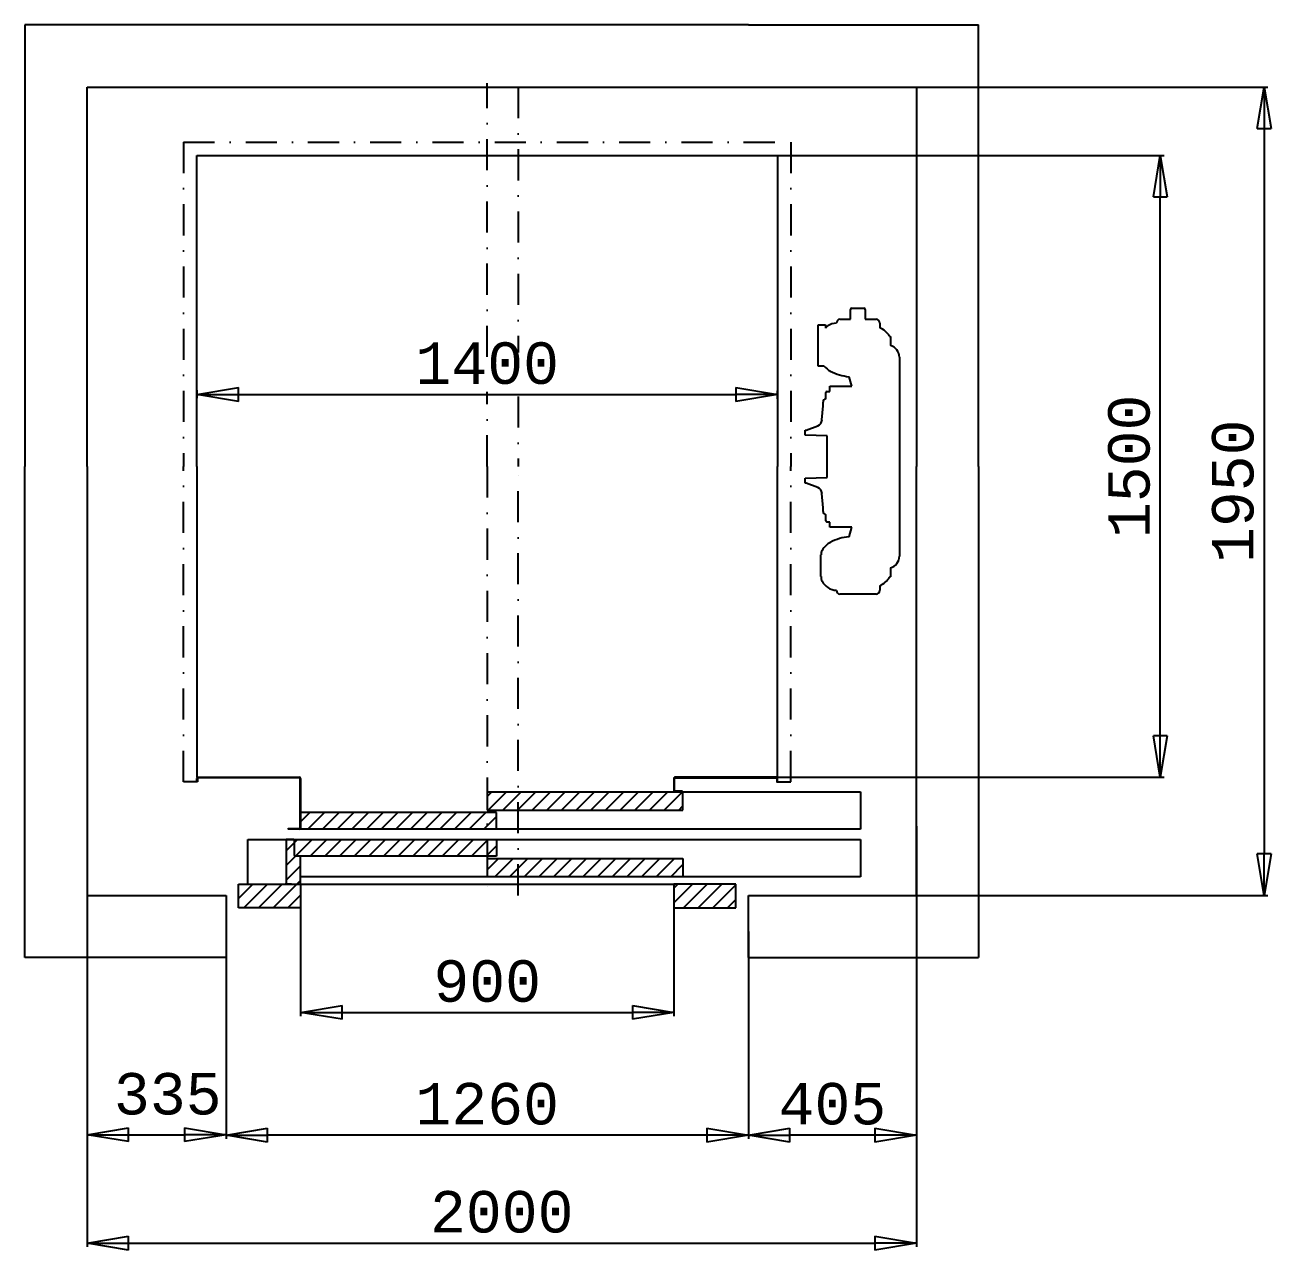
# Model space of a CAD drawing. Extents: x 29716 to 54257, y -8238 to 9896.
# Drawn here: x 42286 to 45291, y 189 to 3144 of the extents above; entities that cross this region are included whole.
import ezdxf

# ---------------------------------------------------------------- set-up
doc = ezdxf.new("R2010")
doc.units = 0
doc.header["$LTSCALE"] = 50
doc.header["$MEASUREMENT"] = 0
doc.linetypes.add('DASHDOT', pattern=[1, 0.5, -0.25, 0, -0.25])
doc.layers.get('0').update_dxf_attribs({"linetype": 'CONTINUOUS'})
doc.layers.get('Defpoints').update_dxf_attribs({"linetype": 'CONTINUOUS'})
for name, color, linetype in [('CONT_35', 250, 'CONTINUOUS'), ('CONT_70', 5, 'CONTINUOUS'), ('DASHD_35', 40, 'DASHDOT'), ('DIM', 7, 'CONTINUOUS'), ('HATCH_35', 6, 'CONTINUOUS')]:
    doc.layers.add(name, color=color, linetype=linetype)
doc.styles.get("Standard").update_dxf_attribs({"font": 'monotxt'})
doc.dimstyles.get("Standard").update_dxf_attribs({"dimscale": 50, "dimtxt": 2, "dimasz": 2, "dimexe": 0.18, "dimexo": 0, "dimgap": 0.5, "dimtad": 1, "dimdec": 0, "dimrnd": 1, "dimzin": 0, "dimdsep": 46, "dimtxsty": 'Standard', "dimblk": 'CLOSED', "dimcen": 0.09, "dimadec": 0, "dimazin": 0, "dimtfac": 1, "dimtdec": 0, "dimtmove": 2, "dimatfit": 0, "dimldrblk": 'CLOSED', "dimfxl": 1, "dimtolj": 1, "dimtzin": 0, "dimarcsym": 0})
pattern_1 = [(45, (38061.84, -74872.74), (-17.6776695, 17.6776695), [])]

# ---------------------------------------------------------------- blocks, each defined once
blk = doc.blocks.new('_Closed')
at = {"color": 0, "linetype": 'Continuous', "lineweight": -2}
for p, q in [((-1, 0.167), (0, 0)), ((-1, 0.167), (-1, -0.167)), ((0, 0), (-1, -0.167)), ((0, 0), (-1, 0))]:
    blk.add_line(p, q, dxfattribs=at)
blk = doc.blocks.new('*D128')
at = {"layer": 'Defpoints', "color": 0, "transparency": 16777216}
for p in [(42435.9, 1205.5), (44435.9, 1211), (44435.9, 205.3)]:
    blk.add_point(p, dxfattribs=at)
at = {"layer": 'DIM', "color": 0, "lineweight": -2, "transparency": 16777216}
for p, q in [((42435.9, 1205.5), (42435.9, 196.3)), ((44435.9, 1211), (44435.9, 196.3)), ((42535.9, 205.3), (44335.9, 205.3))]:
    blk.add_line(p, q, dxfattribs=at)
at = {"layer": 'DIM', "color": 0, "lineweight": -2, "transparency": 16777216, "xscale": 100, "yscale": 100, "zscale": 100, "rotation": 180}
blk.add_blockref('_Closed', (42435.9, 205.3), dxfattribs=at)
at = {"layer": 'DIM', "color": 0, "lineweight": -2, "transparency": 16777216, "xscale": 100, "yscale": 100, "zscale": 100}
blk.add_blockref('_Closed', (44435.9, 205.3), dxfattribs=at)
at = {"layer": 'DIM', "color": 0, "transparency": 16777216, "insert": (43435.9, 280.3), "char_height": 100, "attachment_point": 5}
blk.add_mtext('\\A1;2000', dxfattribs=at)
blk = doc.blocks.new('*D129')
at = {"layer": 'Defpoints', "color": 0, "transparency": 16777216}
for p in [(42770.9, 974.8), (44030.9, 951.8), (42770.9, 466)]:
    blk.add_point(p, dxfattribs=at)
at = {"layer": 'DIM', "color": 0, "lineweight": -2, "transparency": 16777216}
for p, q in [((42770.9, 974.8), (42770.9, 457)), ((44030.9, 951.8), (44030.9, 457)), ((43930.9, 466), (42870.9, 466))]:
    blk.add_line(p, q, dxfattribs=at)
at = {"layer": 'DIM', "color": 0, "lineweight": -2, "transparency": 16777216, "xscale": 100, "yscale": 100, "zscale": 100, "rotation": 180}
blk.add_blockref('_Closed', (42770.9, 466), dxfattribs=at)
at = {"layer": 'DIM', "color": 0, "lineweight": -2, "transparency": 16777216, "xscale": 100, "yscale": 100, "zscale": 100}
blk.add_blockref('_Closed', (44030.9, 466), dxfattribs=at)
at = {"layer": 'DIM', "color": 0, "transparency": 16777216, "insert": (43400.9, 541), "char_height": 100, "attachment_point": 5}
blk.add_mtext('\\A1;1260', dxfattribs=at)
blk = doc.blocks.new('*D130')
at = {"layer": 'Defpoints', "color": 0, "transparency": 16777216}
for p in [(42700.9, 2262.7), (44100.9, 2252.6), (44100.9, 2242.5)]:
    blk.add_point(p, dxfattribs=at)
at = {"layer": 'DIM', "color": 0, "lineweight": -2, "transparency": 16777216}
for p, q in [((42700.9, 2262.7), (42700.9, 2243.6)), ((44100.9, 2242.5), (44100.9, 2261.6)), ((42800.9, 2252.6), (44000.9, 2252.6))]:
    blk.add_line(p, q, dxfattribs=at)
at = {"layer": 'DIM', "color": 0, "lineweight": -2, "transparency": 16777216, "xscale": 100, "yscale": 100, "zscale": 100, "rotation": 180}
blk.add_blockref('_Closed', (42700.9, 2252.6), dxfattribs=at)
at = {"layer": 'DIM', "color": 0, "lineweight": -2, "transparency": 16777216, "xscale": 100, "yscale": 100, "zscale": 100}
blk.add_blockref('_Closed', (44100.9, 2252.6), dxfattribs=at)
at = {"layer": 'DIM', "color": 0, "transparency": 16777216, "insert": (43400.9, 2327.6), "char_height": 100, "attachment_point": 5}
blk.add_mtext('\\A1;1400', dxfattribs=at)
blk = doc.blocks.new('*D131')
at = {"layer": 'Defpoints', "color": 0, "transparency": 16777216}
for p in [(42435.9, 1044.2), (42770.9, 894.2), (42770.9, 466.9)]:
    blk.add_point(p, dxfattribs=at)
at = {"layer": 'DIM', "color": 0, "lineweight": -2, "transparency": 16777216}
for p, q in [((42435.9, 1044.2), (42435.9, 457.9)), ((42770.9, 894.2), (42770.9, 457.9)), ((42535.9, 466.9), (42670.9, 466.9))]:
    blk.add_line(p, q, dxfattribs=at)
at = {"layer": 'DIM', "color": 0, "lineweight": -2, "transparency": 16777216, "xscale": 100, "yscale": 100, "zscale": 100, "rotation": 180}
blk.add_blockref('_Closed', (42435.9, 466.9), dxfattribs=at)
at = {"layer": 'DIM', "color": 0, "lineweight": -2, "transparency": 16777216, "xscale": 100, "yscale": 100, "zscale": 100}
blk.add_blockref('_Closed', (42770.9, 466.9), dxfattribs=at)
at = {"layer": 'DIM', "color": 0, "transparency": 16777216, "insert": (42630.4, 565), "char_height": 100, "attachment_point": 5}
blk.add_mtext('\\A1;335', dxfattribs=at)
blk = doc.blocks.new('*D123')
at = {"layer": 'Defpoints', "color": 0, "transparency": 16777216}
for p in [(42950.9, 1048.8), (43850.9, 1042.4), (43850.9, 762)]:
    blk.add_point(p, dxfattribs=at)
at = {"layer": 'DIM', "color": 0, "lineweight": -2, "transparency": 16777216}
for p, q in [((42950.9, 1048.8), (42950.9, 753)), ((43850.9, 1042.4), (43850.9, 753)), ((43050.9, 762), (43750.9, 762))]:
    blk.add_line(p, q, dxfattribs=at)
at = {"layer": 'DIM', "color": 0, "lineweight": -2, "transparency": 16777216, "xscale": 100, "yscale": 100, "zscale": 100, "rotation": 180}
blk.add_blockref('_Closed', (42950.9, 762), dxfattribs=at)
at = {"layer": 'DIM', "color": 0, "lineweight": -2, "transparency": 16777216, "xscale": 100, "yscale": 100, "zscale": 100}
blk.add_blockref('_Closed', (43850.9, 762), dxfattribs=at)
at = {"layer": 'DIM', "color": 0, "transparency": 16777216, "insert": (43400.9, 837), "char_height": 100, "attachment_point": 5}
blk.add_mtext('\\A1;900', dxfattribs=at)
blk = doc.blocks.new('*D124')
at = {"layer": 'Defpoints', "color": 0, "transparency": 16777216}
for p in [(43997.9, 2829.2), (45024.3, 2829.2), (43964.9, 1329.2)]:
    blk.add_point(p, dxfattribs=at)
at = {"layer": 'DIM', "color": 0, "lineweight": -2, "transparency": 16777216}
for p, q in [((43997.9, 2829.2), (45033.3, 2829.2)), ((45024.3, 1429.2), (45024.3, 2729.2)), ((43964.9, 1329.2), (45033.3, 1329.2))]:
    blk.add_line(p, q, dxfattribs=at)
at = {"layer": 'DIM', "color": 0, "lineweight": -2, "transparency": 16777216, "xscale": 100, "yscale": 100, "zscale": 100}
for p, rotation in [((45024.3, 2829.2), 90), ((45024.3, 1329.2), 270)]:
    blk.add_blockref('_Closed', p, dxfattribs=dict(at, rotation=rotation))
at = {"layer": 'DIM', "color": 0, "transparency": 16777216, "insert": (44949.3, 2079.2), "char_height": 100, "attachment_point": 5, "rotation": 90}
blk.add_mtext('\\A1;1500', dxfattribs=at)
blk = doc.blocks.new('*D125')
at = {"layer": 'Defpoints', "color": 0, "transparency": 16777216}
for p in [(44274.8, 2994.2), (44361.8, 1044.2), (45274.8, 1044.2)]:
    blk.add_point(p, dxfattribs=at)
at = {"layer": 'DIM', "color": 0, "lineweight": -2, "transparency": 16777216}
for p, q in [((44274.8, 2994.2), (45283.8, 2994.2)), ((45274.8, 2894.2), (45274.8, 1144.2)), ((44361.8, 1044.2), (45283.8, 1044.2))]:
    blk.add_line(p, q, dxfattribs=at)
at = {"layer": 'DIM', "color": 0, "lineweight": -2, "transparency": 16777216, "xscale": 100, "yscale": 100, "zscale": 100}
for p, rotation in [((45274.8, 2994.2), 90), ((45274.8, 1044.2), 270)]:
    blk.add_blockref('_Closed', p, dxfattribs=dict(at, rotation=rotation))
at = {"layer": 'DIM', "color": 0, "transparency": 16777216, "insert": (45199.8, 2019.2), "char_height": 100, "attachment_point": 5, "rotation": 90}
blk.add_mtext('\\A1;1950', dxfattribs=at)
blk = doc.blocks.new('*D126')
at = {"layer": 'Defpoints', "color": 0, "transparency": 16777216}
for p in [(44435.9, 1155.1), (44030.9, 957.3), (44030.9, 466)]:
    blk.add_point(p, dxfattribs=at)
at = {"layer": 'DIM', "color": 0, "lineweight": -2, "transparency": 16777216}
for p, q in [((44435.9, 1155.1), (44435.9, 457)), ((44030.9, 957.3), (44030.9, 457)), ((44335.9, 466), (44130.9, 466))]:
    blk.add_line(p, q, dxfattribs=at)
at = {"layer": 'DIM', "color": 0, "lineweight": -2, "transparency": 16777216, "xscale": 100, "yscale": 100, "zscale": 100, "rotation": 180}
blk.add_blockref('_Closed', (44030.9, 466), dxfattribs=at)
at = {"layer": 'DIM', "color": 0, "lineweight": -2, "transparency": 16777216, "xscale": 100, "yscale": 100, "zscale": 100}
blk.add_blockref('_Closed', (44435.9, 466), dxfattribs=at)
at = {"layer": 'DIM', "color": 0, "transparency": 16777216, "insert": (44233.4, 541), "char_height": 100, "attachment_point": 5}
blk.add_mtext('\\A1;405', dxfattribs=at)

msp = doc.modelspace()

# ---------------------------------------------------------------- hatches: boundary and pattern name
at = {"layer": 'HATCH_35'}
h = msp.add_hatch(dxfattribs=at)
h.set_pattern_fill('ANSI31', color=256, scale=200, style=0)
h.set_pattern_definition(pattern_1)
h.paths.add_polyline_path([(43475.9, 1294.1), (43401, 1294.1), (43401, 1249.9), (43475.9, 1249.9)])
h.paths.add_polyline_path([(43872.8, 1294.1), (43475.9, 1294.1), (43475.9, 1249.9), (43872.8, 1249.9)])
h.paths.add_polyline_path([(43475.9, 1133.6), (43400.9, 1133.6), (43400.9, 1089.2), (43475.9, 1089.2)])
h.paths.add_polyline_path([(43872.9, 1133.6), (43475.9, 1133.6), (43475.9, 1089.2), (43872.9, 1089.2)])
h = msp.add_hatch(dxfattribs=at)
h.set_pattern_fill('ANSI31', color=256, scale=200, style=0)
h.set_pattern_definition(pattern_1)
h.paths.add_polyline_path([(43400.9, 1244.2), (42950.9, 1244.2), (42950.9, 1207.2), (42950.9, 1204.2), (43400.9, 1204.2)])
h.paths.add_polyline_path([(43422.9, 1244.2), (43400.9, 1244.2), (43400.9, 1204.2), (43422.9, 1204.2)])
h = msp.add_hatch(dxfattribs=at)
h.set_pattern_fill('ANSI31', color=256, scale=200, style=0)
h.set_pattern_definition(pattern_1)
h.paths.add_polyline_path([(42928.9, 1071.2), (42913.9, 1071.2)])
edge = h.paths.add_edge_path()
edge.add_arc((42948.3, 1136.6), 2.6, 0, 90)
edge.add_line((42950.9, 1139.2), (42948.3, 1139.2))
edge.add_line((42948.3, 1139.2), (42937.5, 1139.2))
edge.add_arc((42937.5, 1140.8), 1.6, 180, 270)
edge.add_line((42935.9, 1140.8), (42935.9, 1176.6))
edge.add_line((42935.9, 1176.6), (42935.9, 1179.2))
edge.add_line((42933.3, 1179.2), (42915.9, 1179.2))
edge.add_arc((42933.3, 1176.6), 2.6, 0, 90)
edge.add_line((42950.9, 1071.2), (42950.9, 1136.6))
edge.add_line((42915.9, 1179.2), (42915.9, 1071.2))
h = msp.add_hatch(dxfattribs=at)
h.set_pattern_fill('ANSI31', color=256, scale=200, style=0)
h.set_pattern_definition(pattern_1)
h.paths.add_polyline_path([(43400.9, 1179.2), (42935.9, 1179.2), (42935.9, 1176.6), (42935.9, 1140.8, 0.414214), (42937.5, 1139.2), (42948.3, 1139.2), (42950.9, 1139.2), (43400.9, 1139.2)])
h.paths.add_polyline_path([(43422.9, 1179.2), (43400.9, 1179.2), (43400.9, 1139.2), (43422.9, 1139.2)])
h = msp.add_hatch(dxfattribs=at)
h.set_pattern_fill('ANSI31', color=256, scale=200, style=0)
h.set_pattern_definition(pattern_1)
h.paths.add_polyline_path([(42950.9, 1071.2), (42915.9, 1071.2), (42913.9, 1071.2), (42800.9, 1071.2), (42800.9, 1014.2), (42950.9, 1014.2)])
h = msp.add_hatch(dxfattribs=at)
h.set_pattern_fill('ANSI31', color=256, scale=200, style=0)
h.set_pattern_definition(pattern_1)
h.paths.add_polyline_path([(44000.9, 1071.2), (43850.9, 1071.2), (43850.9, 1014.2), (44000.9, 1014.2)])

# ---------------------------------------------------------------- linework, layer by layer
at = {"layer": 'CONT_35', "ltscale": 3}
for p, q in [((42700.9, 2829.2), (44100.9, 2829.2)), ((42700.9, 2079.2), (42700.9, 2829.2)), ((44100.9, 2829.2), (44100.9, 2079.2)), ((44276.7, 2434.3), (44276.7, 2457.8)), ((44279.7, 2460.8), (44309.4, 2460.8)), ((44312.4, 2457.8), (44312.4, 2434.3)), ((44199, 2420.8), (44216.5, 2420.8)), ((44199, 2321.3), (44199, 2420.8)), ((44216.5, 2420.8), (44216.5, 2413)), ((44222.6, 2418.3), (44222.6, 2418.3)), ((44243.2, 2424.7), (44243.2, 2424.7)), ((44251.5, 2434.3), (44276.7, 2434.3)), ((44312.4, 2434.3), (44339.1, 2434.3)), ((44339.1, 2434.3), (44339.1, 2434.3)), ((44347.5, 2424.7), (44347.5, 2413.7)), ((44371.4, 2393), (44373.3, 2392.5)), ((44373.3, 2392.5), (44373.3, 2370.8)), ((44213.6, 2321.3), (44199, 2321.3)), ((44395, 2342.3), (44395, 1862.7)), ((44280.6, 2272.5), (44273.7, 2295.5)), ((44217.4, 2242.4), (44217.4, 2257.1)), ((44220.4, 2260.1), (44227.4, 2260.1)), ((44227.4, 2272.5), (44280.6, 2272.5)), ((44227.4, 2260.1), (44227.4, 2272.5)), ((44208.3, 2191.3), (44210.9, 2225.5)), ((44210.9, 2225.5), (44210.9, 2234.5)), ((44167.4, 2166.5), (44170.4, 2166.6)), ((44167.4, 2154.5), (44167.4, 2166.5)), ((44170.4, 2166.6), (44198.3, 2177)), ((44220.9, 2153), (44167.4, 2154.5)), ((44220.9, 2052), (44220.9, 2153)), ((42700.9, 2079.2), (42700.9, 1329.2)), ((44100.9, 1329.2), (44100.9, 2079.2)), ((44167.4, 2050.5), (44220.9, 2052)), ((44167.4, 2038.5), (44167.4, 2050.5)), ((44170.4, 2038.4), (44167.4, 2038.5)), ((44198.3, 2028), (44170.4, 2038.4)), ((44210.9, 1979.5), (44208.3, 2013.8)), ((44210.9, 1970.5), (44210.9, 1979.5)), ((44217.4, 1948), (44217.4, 1962.7)), ((44227.4, 1945), (44220.4, 1945)), ((44227.4, 1932.6), (44227.4, 1945)), ((44280.6, 1932.6), (44227.4, 1932.6)), ((44273.7, 1909.5), (44280.6, 1932.6)), ((44205.9, 1813.3), (44205.9, 1865.5)), ((44373.3, 1834.2), (44373.3, 1812.5)), ((44373.3, 1812.5), (44371.4, 1812)), ((44347.5, 1791.3), (44347.5, 1780.3)), ((44339.1, 1770.7), (44251.5, 1770.7)), ((42700.9, 1318.2), (42700.9, 1326.2)), ((42702.4, 1326.1), (42702.4, 1318.2)), ((42703.9, 1329.2), (42947.8, 1329.2)), ((42947.8, 1327.7), (42704, 1327.7)), ((42949.4, 1207.3), (42949.4, 1326.1)), ((42950.9, 1326.1), (42950.9, 1298.3)), ((42702.4, 1318.2), (42700.9, 1318.2)), ((43400.9, 1294.2), (43872.9, 1294.2)), ((43400.9, 1294.2), (43400.9, 1249.8)), ((43872.9, 1294.2), (44300.9, 1294.2)), ((43872.9, 1249.8), (43872.9, 1294.2)), ((44300.9, 1294.2), (44300.9, 1204.2)), ((43422.9, 1244.2), (42950.9, 1244.2)), ((43400.9, 1249.8), (43872.9, 1249.8)), ((43422.9, 1204.2), (43422.9, 1244.2)), ((42920.9, 1205.7), (42947.8, 1205.7)), ((42920.9, 1204.2), (42920.9, 1205.7)), ((42947.9, 1204.2), (42920.9, 1204.2)), ((43422.9, 1204.2), (42950.9, 1204.2)), ((44300.9, 1204.2), (43422.9, 1204.2)), ((42823.9, 1071.2), (42823.9, 1179.2)), ((42915.9, 1179.2), (42915.9, 1071.2)), ((42933.3, 1179.2), (42915.9, 1179.2)), ((43422.9, 1179.2), (43422.9, 1139.2)), ((44300.9, 1179.2), (44300.9, 1089.2)), ((43422.9, 1139.2), (42950.9, 1139.2)), ((42950.9, 1071.2), (42950.9, 1136.6)), ((43400.9, 1133.6), (43872.9, 1133.6)), ((43400.9, 1133.6), (43400.9, 1089.2)), ((43872.9, 1133.6), (43872.9, 1089.2)), ((42800.9, 1014.2), (42800.9, 1071.2)), ((42928.9, 1071.2), (42913.9, 1071.2)), ((42928.9, 1071.2), (42913.9, 1071.2)), ((42950.9, 1071.2), (43850.9, 1071.2)), ((42950.9, 1071.2), (42950.9, 1014.2)), ((44000.9, 1071.2), (43850.9, 1071.2)), ((43850.9, 1071.2), (43850.9, 1014.2)), ((44000.9, 1014.2), (44000.9, 1071.2)), ((42950.9, 1014.2), (42800.9, 1014.2)), ((43850.9, 1014.2), (44000.9, 1014.2))]:
    msp.add_line(p, q, dxfattribs=at)
msp.add_lwpolyline([(43870.9, 1294.2), (43870.9, 1295.7), (43854, 1295.7, -0.414214), (43852.4, 1297.3), (43852.4, 1326.1, -0.414214), (43854, 1327.7), (44097.8, 1327.7, -0.414214), (44099.4, 1326.1), (44099.4, 1318.2), (44100.9, 1318.2), (44100.9, 1326.2, 0.414214), (44097.9, 1329.2), (43854, 1329.2, 0.414214), (43850.9, 1326.1), (43850.9, 1297.3, 0.414214), (43854, 1294.2)], format="xyb", close=True, dxfattribs=at)
for points in [[(42950.9, 1316.2), (42950.9, 1244.2), (42950.9, 1207.2), (42950.9, 1204.2)], [(43400.9, 1294.1), (43401, 1294.1), (43872.8, 1294.1), (43872.9, 1294.1)], [(43401, 1294.2), (43401, 1294.1), (43401, 1249.9), (43401, 1249.8)], [(43872.8, 1249.8), (43872.8, 1249.9), (43872.8, 1294.1), (43872.8, 1294.2)], [(42950.9, 1239.2), (42950.9, 1207.2), (42950.9, 1204.2)], [(43400.9, 1249.9), (43401, 1249.9), (43872.8, 1249.9), (43872.9, 1249.9)], [(42823.9, 1179.2), (42915.9, 1179.2), (42933.3, 1179.2)], [(42935.9, 1179.2), (43422.9, 1179.2), (44300.9, 1179.2)], [(42935.9, 1140.8), (42935.9, 1176.6), (42935.9, 1179.2)], [(42950.9, 1139.2), (42948.3, 1139.2), (42937.5, 1139.2)], [(44300.9, 1089.2), (43872.9, 1089.2), (43400.9, 1089.2), (42950.9, 1089.2)], [(42800.9, 1071.2), (42915.9, 1071.2), (42950.9, 1071.2)]]:
    msp.add_lwpolyline(points, dxfattribs=at)
for centre, radius, start, end in [((44279.7, 2457.8), 3, 90, 180), ((44309.4, 2457.8), 3, 0, 90), ((44255.5, 2374), 55.1, 126.6176, 135.0158), ((44246.1, 2379), 45.8, 93.7195, 120.9226), ((44252.9, 2424.7), 9.69, 98.41, 179.961), ((44337.8, 2424.7), 9.69, 0, 82.2138), ((44326.7, 2365.6), 52.5, 31.5725, 66.646), ((44365.5, 2342.3), 29.5, 0, 74.6154), ((44255.5, 2357.2), 55.1, 220.6842, 240.6322), ((44286.1, 2418.7), 123.8, 242.2251, 264.234), ((44220.4, 2257.1), 3, 90, 180), ((44218.9, 2234.5), 8, 100.8069, 180), ((44191.4, 2192.5), 17, 293.9822, 355.7487), ((44191.4, 2012.5), 17, 4.2513, 66.0178), ((44218.9, 1970.5), 8, 180, 259.1931), ((44220.4, 1948), 3, 180, 270), ((44255.5, 1847.8), 55.1, 119.3678, 148.4367), ((44286.1, 1786.4), 123.8, 95.766, 117.7749), ((44233.7, 1865.1), 27.7, 155.3135, 179.0898), ((44365.5, 1862.7), 29.5, 285.3846, 0), ((44233.7, 1813.7), 27.7, 180.9102, 204.6865), ((44326.7, 1839.5), 52.5, 293.354, 328.4275), ((44255.5, 1831), 55.1, 211.5633, 233.3824), ((44246.1, 1826), 45.8, 239.0774, 266.3482), ((44252.9, 1780.3), 9.69, 179.961, 261.59), ((44337.8, 1780.3), 9.69, 277.7862, 0), ((42703.9, 1326.2), 3, 90, 180), ((42704, 1326.1), 1.6, 90, 180), ((42947.8, 1326.1), 3.1, 0, 90), ((42947.8, 1326.1), 1.6, 0, 90), ((42947.8, 1207.3), 1.6, 270, 0), ((42947.9, 1207.2), 3, 270, 0), ((42933.3, 1176.6), 2.6, 0, 90), ((42937.5, 1140.8), 1.6, 180, 270), ((42948.3, 1136.6), 2.6, 0, 90)]:
    msp.add_arc(centre, radius, start, end, dxfattribs=at)
at = {"layer": 'CONT_70', "ltscale": 3}
for p, q in [((44030.9, 3144.2), (42285.9, 3144.2)), ((42285.9, 3144.2), (42285.9, 2079.2)), ((44030.9, 3144.2), (44585.9, 3144.2)), ((44585.9, 2079.2), (44585.9, 3144.2)), ((42435.9, 2994.2), (44030.9, 2994.2)), ((42435.9, 2079.2), (42435.9, 2994.2)), ((44030.9, 2994.2), (44435.9, 2994.2)), ((44435.9, 2994.2), (44435.9, 2079.2)), ((42285.9, 894.2), (42285.9, 2079.2)), ((42435.9, 2079.2), (42435.9, 1044.2)), ((44435.9, 1044.2), (44435.9, 2079.2)), ((44585.9, 2079.2), (44585.9, 894.2)), ((42435.9, 1044.2), (42770.9, 1044.2)), ((42770.9, 1044.2), (42770.9, 894.2)), ((44030.9, 1044.2), (44435.9, 1044.2)), ((44030.9, 894.2), (44030.9, 1044.2)), ((42770.9, 894.2), (42285.9, 894.2)), ((44030.9, 894.2), (44585.9, 894.2))]:
    msp.add_line(p, q, dxfattribs=at)
at = {"layer": 'DASHD_35', "ltscale": 3}
for p, q in [((43400.9, 2343.3), (43400.9, 3004)), ((43475.9, 2994.2), (43475.9, 2354.2)), ((42668.4, 2861.7), (44133.4, 2861.7)), ((42668.4, 2861.7), (42668.4, 2079.2)), ((44133.4, 2861.7), (44133.4, 2079.2)), ((43400.9, 2079.2), (43400.9, 2258.8)), ((43475.9, 2248), (43475.9, 2079.2)), ((42668.4, 1318.2), (42668.4, 2079.2)), ((43400.9, 2079.2), (43400.9, 1034.4)), ((43475.9, 1044.2), (43475.9, 2079.2)), ((44133.4, 1318.2), (44133.4, 2079.2)), ((42700.9, 1318.2), (42668.4, 1318.2)), ((44100.9, 1318.2), (44133.4, 1318.2))]:
    msp.add_line(p, q, dxfattribs=at)

# ---------------------------------------------------------------- dimensions: what is measured, and where the dimension line sits
at = {"layer": 'DIM'}
for base, p1, p2, picture, middle in [((45274.8, 1044.2), (44274.8, 2994.2), (44361.8, 1044.2), '*D125', (45199.8, 2019.2)), ((45024.3, 2829.2), (43964.9, 1329.2), (43997.9, 2829.2), '*D124', (44949.3, 2079.2))]:
    dim = msp.add_linear_dim(base=base, p1=p1, p2=p2, angle=90, dimstyle='Standard', dxfattribs=at)
    dim.commit()
    dim.dimension.update_dxf_attribs({"geometry": picture, "text_midpoint": middle})
for base, p1, p2, picture, middle in [((44100.9, 2252.6), (42700.9, 2262.7), (44100.9, 2242.5), '*D130', (43400.9, 2327.6)), ((44435.9, 205.3), (42435.9, 1205.5), (44435.9, 1211), '*D128', (43435.9, 280.3)), ((44030.9, 466), (44435.9, 1155.1), (44030.9, 957.3), '*D126', (44233.4, 541)), ((43850.9, 762), (42950.9, 1048.8), (43850.9, 1042.4), '*D123', (43400.9, 837)), ((42770.9, 466), (44030.9, 951.8), (42770.9, 974.8), '*D129', (43400.9, 541))]:
    dim = msp.add_linear_dim(base=base, p1=p1, p2=p2, dimstyle='Standard', dxfattribs=at)
    dim.commit()
    dim.dimension.update_dxf_attribs({"geometry": picture, "text_midpoint": middle})
dim = msp.add_linear_dim(base=(42770.9, 466.9), p1=(42435.9, 1044.2), p2=(42770.9, 894.2), dimstyle='Standard', dxfattribs=at)
dim.commit()
dim.dimension.update_dxf_attribs({"geometry": '*D131', "text_midpoint": (42630.4, 565), "dimtype": 160})

doc.saveas('drawing.dxf')
